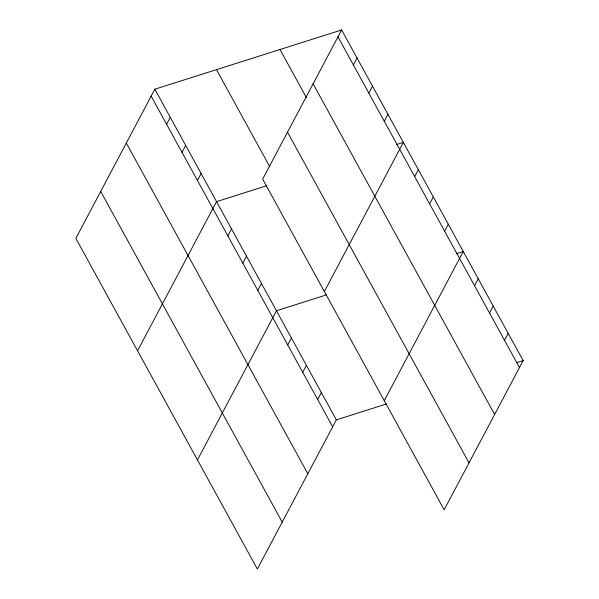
<?xml version="1.0" encoding="UTF-8"?>
<svg xmlns="http://www.w3.org/2000/svg" width="599" height="599" viewBox="0 0 599 599"><rect width="100%" height="100%" fill="white"/><g stroke="black" fill="none" stroke-linecap="round" stroke-linejoin="round"><path stroke-width="0.9" d="M341.64 29.95L262.654 179.123L444.166 509.794L523.152 360.62L341.64 29.95L154.834 89.206L75.848 238.38L257.36 569.05L336.346 419.877L386.542 403.951M166.589 124.248L170.266 117.314M182.021 152.356L185.69 145.422M197.445 180.464L201.122 173.523M137.56 350.812L216.546 201.631L266.742 185.712M227.852 235.849L231.521 228.915M242.827 263.126L246.496 256.192M353.395 64.992L357.071 58.058M257.802 290.41L261.471 283.477M368.827 93.1L372.496 86.166M197.46 459.927L276.446 310.754L326.642 294.828M384.251 121.208L387.927 114.274M287.745 344.972L291.421 338.031M324.366 291.556L403.352 142.375L396.306 144.614M302.72 372.249L306.396 365.315M414.658 176.593L418.327 169.659M317.695 399.533L321.371 392.592M429.633 203.877L433.302 196.936M444.608 231.154L448.277 224.221M384.266 400.671L463.252 251.498L456.206 253.736M474.55 285.716L478.227 278.782M489.525 312.992L493.202 306.059M504.5 340.277L508.177 333.336M516.982 362.575L523.152 360.62M337.971 36.883L519.475 367.554M313.12 83.823L494.624 414.493M279.995 49.507L306.441 97.689M287.513 132.184L469.017 462.855M216.479 69.649L269.82 166.822M154.834 89.206L336.346 419.877M151.165 96.14L332.67 426.81M126.314 143.079L307.819 473.749M100.707 191.44L282.211 522.111"/></g></svg>
